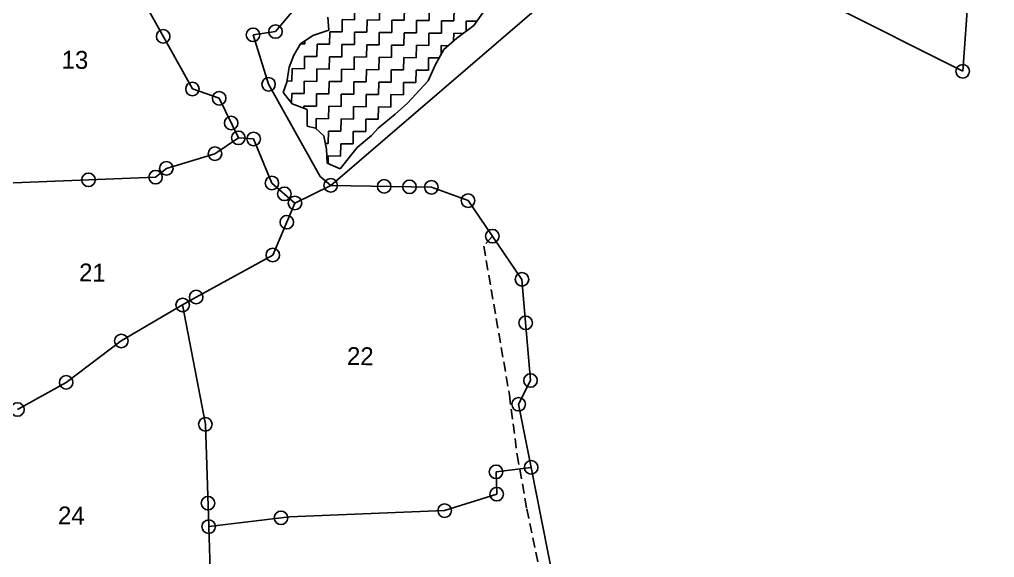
# Model space of a CAD drawing. Header units: metres. Extents: x 288131 to 289837, y 2081162 to 2084367.
# Drawn here: x 289059.9 to 289557.8, y 2082518.5 to 2082793.1 of the extents above; entities that cross this region are included whole.
import ezdxf
from ezdxf.enums import TextEntityAlignment as Align

# ---------------------------------------------------------------- set-up
doc = ezdxf.new("R2010")
doc.units = ezdxf.units.M
doc.header["$LTSCALE"] = 10
doc.header["$MEASUREMENT"] = 0
doc.linetypes.add('DASHED', pattern=[0.75, 0.5, -0.25])
for name, color, linetype in [('LINE_FOOTPATH', 1, 'DASHED'), ('POLY_HATCH', 12, 'Continuous'), ('POLY_PARCEL', 6, 'Continuous'), ('TEXT_PARCEL', 7, 'Continuous'), ('V_BOUND_LINE', 7, 'Continuous')]:
    doc.layers.add(name, color=color, linetype=linetype)
doc.styles.add('TEXT_MAP', font='')
doc.styles.get('TEXT_MAP').set_extended_font_data('Kruti Dev 050')

msp = doc.modelspace()

# ---------------------------------------------------------------- linework, layer by layer
for centre in [(289133.25, 2082784.47), (289179.15, 2082785.25), (289190.6, 2082786.94), (289541.57, 2082766.66), (289148.2, 2082757.64), (289187.08, 2082760.02), (289161.86, 2082752.9), (289168, 2082740.26), (289171.68, 2082732.68), (289179.44, 2082732.13), (289159.69, 2082724.6), (289129.37, 2082712.62), (289134.91, 2082717.12), (289095.13, 2082711.23), (289188.78, 2082709.62), (289218.82, 2082708.41), (289246.12, 2082707.91), (289259.08, 2082707.67), (289270.24, 2082707.46), (289195.16, 2082704.09), (289200.54, 2082699.43), (289288.95, 2082700.65), (289196.38, 2082689.66), (289301.38, 2082682.51), (289189.23, 2082672.88), (289316.49, 2082660.45), (289150.1, 2082651.41), (289143.2, 2082647.37), (289318.37, 2082638.26), (289111.88, 2082629.02), (289083.74, 2082607.88), (289320.86, 2082608.83), (289058.88, 2082594.02), (289314.78, 2082596.71), (289154.81, 2082586.47), (289321.16, 2082564.47), (289303.27, 2082562.2), (289303.59, 2082550.78), (289156.14, 2082546.23), (289193.44, 2082538.72), (289276.97, 2082542.41), (289156.53, 2082534.24)]:
    msp.add_circle(centre, 3.45)
at = {"layer": 'LINE_FOOTPATH'}
for p, q in [((289301.38, 2082682.51), (289296.94, 2082677.4)), ((289296.94, 2082677.4), (289310.04, 2082601.55)), ((289310.04, 2082601.55), (289314.05, 2082570.88)), ((289314.05, 2082570.88), (289318.97, 2082543.25)), ((289318.97, 2082543.25), (289335.56, 2082463.06))]:
    msp.add_line(p, q, dxfattribs=at)
at = {"layer": 'POLY_HATCH', "linetype": 'Continuous'}
for p, q in [((289231.03, 2082792.98), (289231.11, 2082799.32)), ((289243.71, 2082792.83), (289243.78, 2082799.16)), ((289256.38, 2082792.68), (289256.45, 2082799.01)), ((289269.05, 2082792.52), (289269.13, 2082798.86)), ((289281.72, 2082792.37), (289281.8, 2082798.71)), ((289224.62, 2082786.72), (289224.7, 2082793.06)), ((289224.7, 2082793.06), (289231.03, 2082792.98)), ((289237.29, 2082786.57), (289237.37, 2082792.9)), ((289237.37, 2082792.9), (289243.71, 2082792.83)), ((289249.97, 2082786.42), (289250.04, 2082792.75)), ((289250.04, 2082792.75), (289256.38, 2082792.68)), ((289262.64, 2082786.26), (289262.71, 2082792.6)), ((289262.71, 2082792.6), (289269.05, 2082792.52)), ((289275.31, 2082786.11), (289275.39, 2082792.45)), ((289275.39, 2082792.45), (289281.72, 2082792.37)), ((289288, 2082787.11), (289288.06, 2082792.3)), ((289288.06, 2082792.3), (289293.45, 2082792.23)), ((289218.21, 2082780.46), (289218.29, 2082786.8)), ((289218.29, 2082786.8), (289224.62, 2082786.72)), ((289230.88, 2082780.31), (289230.96, 2082786.64)), ((289230.96, 2082786.64), (289237.29, 2082786.57)), ((289243.55, 2082780.16), (289243.63, 2082786.49)), ((289243.63, 2082786.49), (289249.97, 2082786.42)), ((289256.23, 2082780), (289256.3, 2082786.34)), ((289256.3, 2082786.34), (289262.64, 2082786.26)), ((289268.9, 2082779.85), (289268.97, 2082786.19)), ((289268.97, 2082786.19), (289275.31, 2082786.11)), ((289281.6, 2082782.13), (289281.65, 2082786.04)), ((289281.65, 2082786.04), (289286.51, 2082785.98)), ((289203.38, 2082780.64), (289205.54, 2082780.61)), ((289205.54, 2082780.61), (289205.56, 2082782.12)), ((289211.8, 2082774.2), (289211.87, 2082780.54)), ((289211.87, 2082780.54), (289218.21, 2082780.46)), ((289224.47, 2082774.05), (289224.55, 2082780.38)), ((289224.55, 2082780.38), (289230.88, 2082780.31)), ((289237.14, 2082773.9), (289237.22, 2082780.23)), ((289237.22, 2082780.23), (289243.55, 2082780.16)), ((289249.81, 2082773.74), (289249.89, 2082780.08)), ((289249.89, 2082780.08), (289256.23, 2082780)), ((289262.49, 2082773.59), (289262.56, 2082779.93)), ((289262.56, 2082779.93), (289268.9, 2082779.85)), ((289275.18, 2082775.44), (289275.23, 2082779.78)), ((289275.23, 2082779.78), (289278.74, 2082779.73)), ((289205.39, 2082767.94), (289205.46, 2082774.28)), ((289205.46, 2082774.28), (289211.8, 2082774.2)), ((289218.06, 2082767.79), (289218.13, 2082774.12)), ((289218.13, 2082774.12), (289224.47, 2082774.05)), ((289230.73, 2082767.64), (289230.81, 2082773.97)), ((289230.81, 2082773.97), (289237.14, 2082773.9)), ((289243.4, 2082767.48), (289243.48, 2082773.82)), ((289243.48, 2082773.82), (289249.81, 2082773.74)), ((289256.07, 2082767.33), (289256.15, 2082773.67)), ((289256.15, 2082773.67), (289262.49, 2082773.59)), ((289268.75, 2082767.18), (289268.82, 2082773.52)), ((289268.82, 2082773.52), (289274.1, 2082773.45)), ((289198.97, 2082761.68), (289199.05, 2082768.02)), ((289199.05, 2082768.02), (289205.39, 2082767.94)), ((289211.65, 2082761.53), (289211.72, 2082767.86)), ((289211.72, 2082767.86), (289218.06, 2082767.79)), ((289224.32, 2082761.38), (289224.39, 2082767.71)), ((289224.39, 2082767.71), (289230.73, 2082767.64)), ((289236.99, 2082761.22), (289237.07, 2082767.56)), ((289237.07, 2082767.56), (289243.4, 2082767.48)), ((289249.66, 2082761.07), (289249.74, 2082767.41)), ((289249.74, 2082767.41), (289256.07, 2082767.33)), ((289262.33, 2082760.92), (289262.41, 2082767.26)), ((289262.41, 2082767.26), (289268.75, 2082767.18)), ((289196.55, 2082761.71), (289198.97, 2082761.68)), ((289205.23, 2082755.27), (289205.31, 2082761.6)), ((289205.31, 2082761.6), (289211.65, 2082761.53)), ((289217.91, 2082755.12), (289217.98, 2082761.45)), ((289217.98, 2082761.45), (289224.32, 2082761.38)), ((289230.58, 2082754.96), (289230.65, 2082761.3)), ((289230.65, 2082761.3), (289236.99, 2082761.22)), ((289243.25, 2082754.81), (289243.33, 2082761.15)), ((289243.33, 2082761.15), (289249.66, 2082761.07)), ((289255.92, 2082754.66), (289256, 2082761)), ((289256, 2082761), (289262.33, 2082760.92)), ((289198.84, 2082750.58), (289198.9, 2082755.34)), ((289198.9, 2082755.34), (289205.23, 2082755.27)), ((289211.49, 2082748.86), (289211.57, 2082755.19)), ((289211.57, 2082755.19), (289217.91, 2082755.12)), ((289224.17, 2082748.7), (289224.24, 2082755.04)), ((289224.24, 2082755.04), (289230.58, 2082754.96)), ((289236.84, 2082748.55), (289236.91, 2082754.89)), ((289236.91, 2082754.89), (289243.25, 2082754.81)), ((289249.51, 2082748.4), (289249.59, 2082754.74)), ((289249.59, 2082754.74), (289255.92, 2082754.66)), ((289205.14, 2082747.82), (289205.16, 2082748.93)), ((289205.16, 2082748.93), (289211.49, 2082748.86)), ((289217.75, 2082742.44), (289217.83, 2082748.78)), ((289217.83, 2082748.78), (289224.17, 2082748.7)), ((289230.43, 2082742.29), (289230.5, 2082748.63)), ((289230.5, 2082748.63), (289236.84, 2082748.55)), ((289243.1, 2082742.14), (289243.17, 2082748.48)), ((289243.17, 2082748.48), (289249.51, 2082748.4)), ((289211.35, 2082737.25), (289211.42, 2082742.52)), ((289211.42, 2082742.52), (289217.75, 2082742.44)), ((289224.01, 2082736.03), (289224.09, 2082742.37)), ((289224.09, 2082742.37), (289230.43, 2082742.29)), ((289236.69, 2082735.88), (289236.76, 2082742.22)), ((289236.76, 2082742.22), (289243.1, 2082742.14)), ((289217.6, 2082729.77), (289217.68, 2082736.11)), ((289217.68, 2082736.11), (289224.01, 2082736.03)), ((289230.27, 2082729.62), (289230.35, 2082735.96)), ((289230.35, 2082735.96), (289236.69, 2082735.88)), ((289216.05, 2082729.79), (289217.6, 2082729.77)), ((289223.86, 2082723.36), (289223.94, 2082729.7)), ((289223.94, 2082729.7), (289230.27, 2082729.62)), ((289217.48, 2082719.61), (289217.52, 2082723.44)), ((289217.52, 2082723.44), (289223.86, 2082723.36)), ((289223.79, 2082717.02), (289223.79, 2082717.02)), ((289223.79, 2082717.02), (289223.79, 2082717.02))]:
    msp.add_line(p, q, dxfattribs=at)
at = {"layer": 'POLY_HATCH'}
for p, q in [((289297.3, 2082797.69), (289291.95, 2082790.11)), ((289217.82, 2082787.65), (289217.42, 2082794.35)), ((289209.66, 2082784.88), (289217.82, 2082787.65)), ((289291.95, 2082790.11), (289283.27, 2082783.52)), ((289199.98, 2082774.97), (289203.4, 2082780.66)), ((289203.4, 2082780.66), (289209.66, 2082784.88)), ((289283.27, 2082783.52), (289276.51, 2082777.87)), ((289276.51, 2082777.87), (289272.11, 2082769.8)), ((289197.52, 2082768.79), (289199.98, 2082774.97)), ((289196.47, 2082761.15), (289197.52, 2082768.79)), ((289272.11, 2082769.8), (289268.66, 2082761.72)), ((289194.49, 2082755.92), (289196.47, 2082761.15)), ((289268.66, 2082761.72), (289258.01, 2082750.38)), ((289199.2, 2082750.13), (289194.49, 2082755.92)), ((289206.82, 2082747.17), (289199.2, 2082750.13)), ((289206.78, 2082743.83), (289206.82, 2082747.17)), ((289258.01, 2082750.38), (289251.73, 2082744.72)), ((289206.72, 2082738.57), (289206.78, 2082743.83)), ((289251.73, 2082744.72), (289243.04, 2082737.66)), ((289211.01, 2082737.57), (289206.72, 2082738.57)), ((289215.26, 2082733.69), (289211.01, 2082737.57)), ((289243.04, 2082737.66), (289239.65, 2082733.88)), ((289216.62, 2082726.99), (289215.26, 2082733.69)), ((289239.65, 2082733.88), (289232.4, 2082727.75)), ((289217.01, 2082719.82), (289216.62, 2082726.99)), ((289232.4, 2082727.75), (289223.67, 2082716.87)), ((289223.67, 2082716.87), (289217.01, 2082719.82))]:
    msp.add_line(p, q, dxfattribs=at)
at = {"layer": 'POLY_PARCEL'}
for p, q in [((289148.2, 2082757.64), (289120, 2082808.24)), ((289207.76, 2082807.3), (289190.6, 2082786.94)), ((289190.6, 2082786.94), (289179.15, 2082785.25)), ((289179.15, 2082785.25), (289187.08, 2082760.02)), ((289161.86, 2082752.9), (289148.2, 2082757.64)), ((289187.08, 2082760.02), (289213.51, 2082712.98)), ((289171.68, 2082732.68), (289161.86, 2082752.9)), ((289171.68, 2082732.68), (289159.69, 2082724.6)), ((289179.44, 2082732.13), (289171.68, 2082732.68)), ((289188.78, 2082709.62), (289179.44, 2082732.13)), ((289159.69, 2082724.6), (289134.91, 2082717.12)), ((289134.91, 2082717.12), (289129.37, 2082712.62)), ((289129.37, 2082712.62), (289042.45, 2082709.09)), ((289213.51, 2082712.98), (289218.82, 2082708.41)), ((289200.54, 2082699.43), (289188.78, 2082709.62)), ((289218.82, 2082708.41), (289200.54, 2082699.43)), ((289189.23, 2082672.88), (289200.54, 2082699.43)), ((289150.1, 2082651.41), (289189.23, 2082672.88)), ((289143.2, 2082647.37), (289150.1, 2082651.41)), ((289111.88, 2082629.02), (289143.2, 2082647.37)), ((289143.2, 2082647.37), (289154.81, 2082586.47)), ((289083.74, 2082607.88), (289111.88, 2082629.02)), ((289058.88, 2082594.02), (289083.74, 2082607.88)), ((289154.81, 2082586.47), (289156.53, 2082534.24)), ((289303.27, 2082562.2), (289321.16, 2082564.47)), ((289303.59, 2082550.78), (289303.27, 2082562.2)), ((289276.97, 2082542.41), (289303.59, 2082550.78)), ((289197.83, 2082539.25), (289276.97, 2082542.41)), ((289156.53, 2082534.24), (289197.83, 2082539.25)), ((289156.53, 2082534.24), (289157.86, 2082493.96))]:
    msp.add_line(p, q, dxfattribs=at)
at = {"layer": 'V_BOUND_LINE'}
for p, q in [((289557.8, 2082992.13), (289541.57, 2082766.66)), ((289332.16, 2082805.75), (289218.82, 2082708.41)), ((289541.57, 2082766.66), (289473.08, 2082801.09)), ((289218.82, 2082708.41), (289270.24, 2082707.46)), ((289270.24, 2082707.46), (289288.95, 2082700.65)), ((289288.95, 2082700.65), (289316.49, 2082660.45)), ((289316.49, 2082660.45), (289320.86, 2082608.83)), ((289320.86, 2082608.83), (289314.78, 2082596.71)), ((289314.78, 2082596.71), (289321.16, 2082564.47)), ((289321.16, 2082564.47), (289335.34, 2082492.87))]:
    msp.add_line(p, q, dxfattribs=at)

# ---------------------------------------------------------------- texts
at = {"layer": 'TEXT_PARCEL', "style": 'TEXT_MAP'}
for s, p in [('13', (289088.23, 2082772.52)), ('21', (289097.12, 2082664)), ('22', (289233.93, 2082621.32)), ('24', (289086.36, 2082539.98))]:
    msp.add_text(s, height=9.125, rotation=359.3123, dxfattribs=at).set_placement(p, align=Align.MIDDLE)

doc.saveas('drawing.dxf')
